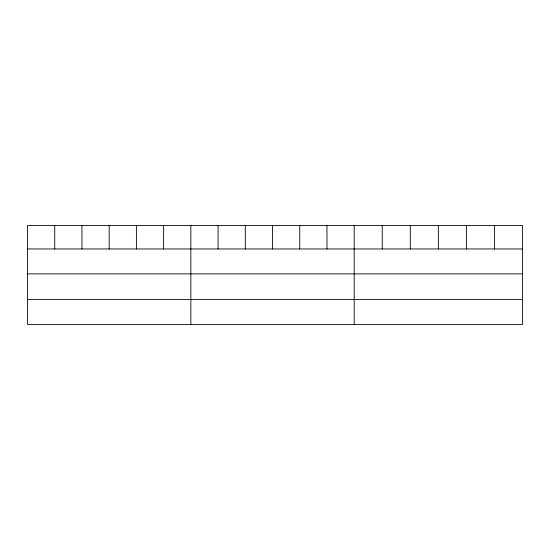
<?xml version="1.0" encoding="UTF-8"?>
<svg xmlns="http://www.w3.org/2000/svg" width="550" height="550" viewBox="0 0 550 550"><rect width="100%" height="100%" fill="white"/><g stroke="black" fill="none" stroke-linecap="round" stroke-linejoin="round"><path stroke-width="0.82" d="M522.5 273.879L522.5 225.521L27.5 225.521L27.5 324.479L522.5 324.479L522.5 273.879L27.5 273.879M27.5 248.958L522.5 248.958M27.5 299.558L522.5 299.558M494.45 225.521L494.45 248.958M466.4 225.521L466.4 248.958M438.35 225.521L438.35 248.958M410.3 225.521L410.3 248.958M382.25 225.521L382.25 248.958M354.2 225.521L354.2 324.479M326.975 225.521L326.975 248.958M299.75 225.521L299.75 248.958M272.525 225.521L272.525 248.958M245.3 225.521L245.3 248.958M218.075 225.521L218.075 248.958M190.85 225.521L190.85 324.479M163.625 225.521L163.625 248.958M136.4 225.521L136.4 248.958M109.175 225.521L109.175 248.958M81.95 225.521L81.95 248.958M54.725 225.521L54.725 248.958"/></g></svg>
